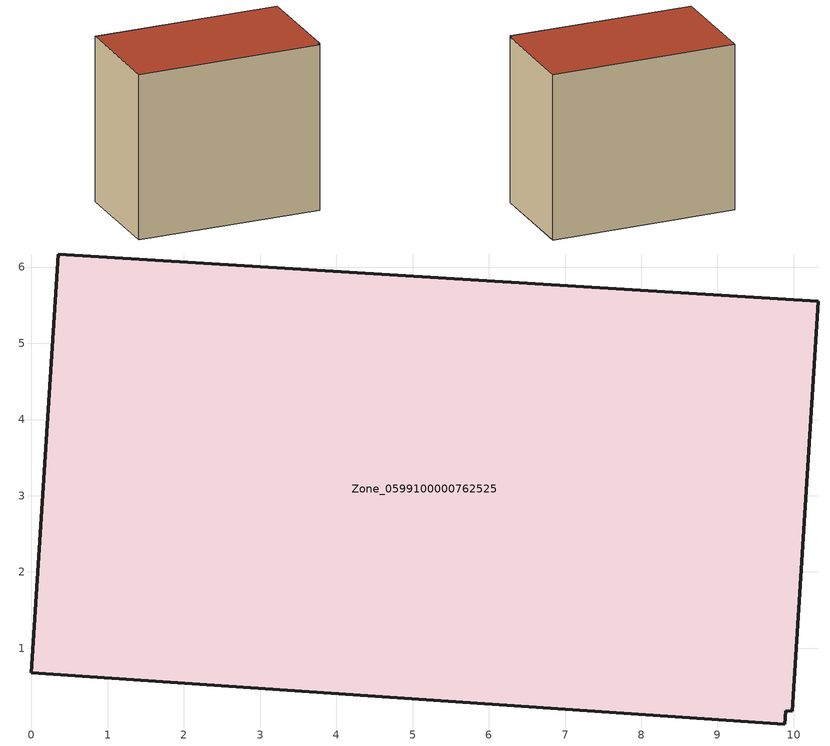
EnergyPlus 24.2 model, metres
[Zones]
Zone_0599100000762525
 floor ground (C_G): 9.98,0.17 9.9,0.18 9.88,0.01 0,0.68 0.35,6.17 10.32,5.55 z0
 wall outside (C_F): 10.32,5.55 0.35,6.17 0,0.68 9.88,0.01 9.9,0.18 9.98,0.17 10.32,5.55 z0:9
 roof outside (C_R): 9.9,0.18 9.98,0.17 10.32,5.55 0.35,6.17 0,0.68 9.88,0.01 z9
[BUILDING]
Pand.0599100000762525: North Axis=0; Terrain=City; Loads Convergence Tolerance Value=0.04; Temperature Convergence Tolerance Value=0.4; Solar Distribution=FullExterior; Maximum Number of Warmup Days=25; Minimum Number of Warmup Days=1
[Site:Location]
Rotterdam.The.Hague.AP_ZH_NLD Design_Conditions: Latitude=51.96; Longitude=4.45; Time Zone=1; Elevation=-4.5
[SITE:GROUNDTEMPERATURE:BUILDINGSURFACE]
18, 18, 18, 18, 18, 18, 18, 18, 18, 18, 18, 18
[MATERIAL] Thermal Absorptance=0.9; Solar Absorptance=0.7; Visible Absorptance=0.7
Name | Roughness | Thickness | Conductivity | Density | Specific Heat
G.TI.1946-1964 | MediumSmooth | 0.15 | 1 | 540 | 1210
F.TI.1946-1964 | Rough | 0.3 | 0.857143 | 1920 | 840
R.TI.1946-1964 | MediumRough | 0.2 | 0.277778 | 1500 | 1000
[CONSTRUCTION]
C_G: G.TI.1946-1964
C_F: F.TI.1946-1964
C_R: R.TI.1946-1964
[ZONE]
Zone_0599100000762525: Type=1; Multiplier=1; Ceiling Height=Autocalculate; Volume=Autocalculate; Floor Area=autocalculate; Part of Total Floor Area=Yes
[ZONEINFILTRATION:DESIGNFLOWRATE]
Infil_Zone_0599100000762525: Zone or ZoneList or Space or SpaceList=Zone_0599100000762525; Schedule=AlwaysOn; Design Flow Rate Calculation Method=Flow/Area; Flow Rate per Floor Area=0.003; Constant Term Coefficient=1; Temperature Term Coefficient=0; Velocity Term Coefficient=0; Velocity Squared Term Coefficient=0
[HVACTEMPLATE:ZONE:IDEALLOADSAIRSYSTEM]
Zone_0599100000762525: Maximum Heating Supply Air Temperature=50; Minimum Cooling Supply Air Temperature=13; Maximum Heating Supply Air Humidity Ratio=0.0156; Minimum Cooling Supply Air Humidity Ratio=0.0077; Heating Limit=NoLimit; Cooling Limit=NoLimit; Dehumidification Control Type=ConstantSensibleHeatRatio; Cooling Sensible Heat Ratio=0.7; Dehumidification Setpoint=60; Humidification Control Type=None; Humidification Setpoint=30; Outdoor Air Method=None; Outdoor Air Flow Rate per Person=0.00944; Outdoor Air Flow Rate per Zone Floor Area=0; Outdoor Air Flow Rate per Zone=0; Demand Controlled Ventilation Type=None; Outdoor Air Economizer Type=NoEconomizer; Heat Recovery Type=None; Sensible Heat Recovery Effectiveness=0.7; Latent Heat Recovery Effectiveness=0.65
[ZONECONTROL:THERMOSTAT]
ThermostatControl_Zone_0599100000762525: Zone or ZoneList=Zone_0599100000762525; Control Type Schedule=DualSetpointControlType; Control 1=Thermostat_Zone_0599100000762525; Temperature Difference Between Cutout And Setpoint=0
[THERMOSTATSETPOINT:DUALSETPOINT]
Thermostat_Zone_0599100000762525: Heating Setpoint Temperature Schedule=HeatingSetpoint_Zone_0599100000762525; Cooling Setpoint Temperature Schedule=CoolingSetpoint_Zone_0599100000762525
[SCHEDULE:COMPACT]
HeatingSetpoint_Zone_0599100000762525: Through: 12/31, For: AllDays, Until: 24:00, 21
CoolingSetpoint_Zone_0599100000762525: Through: 12/31, For: AllDays, Until: 24:00, 24
DualSetpointControlType: Through: 12/31, For: AllDays, Until: 24:00, 4
AlwaysOn: Through: 12/31, For: AllDays, Until: 24:00, 1
